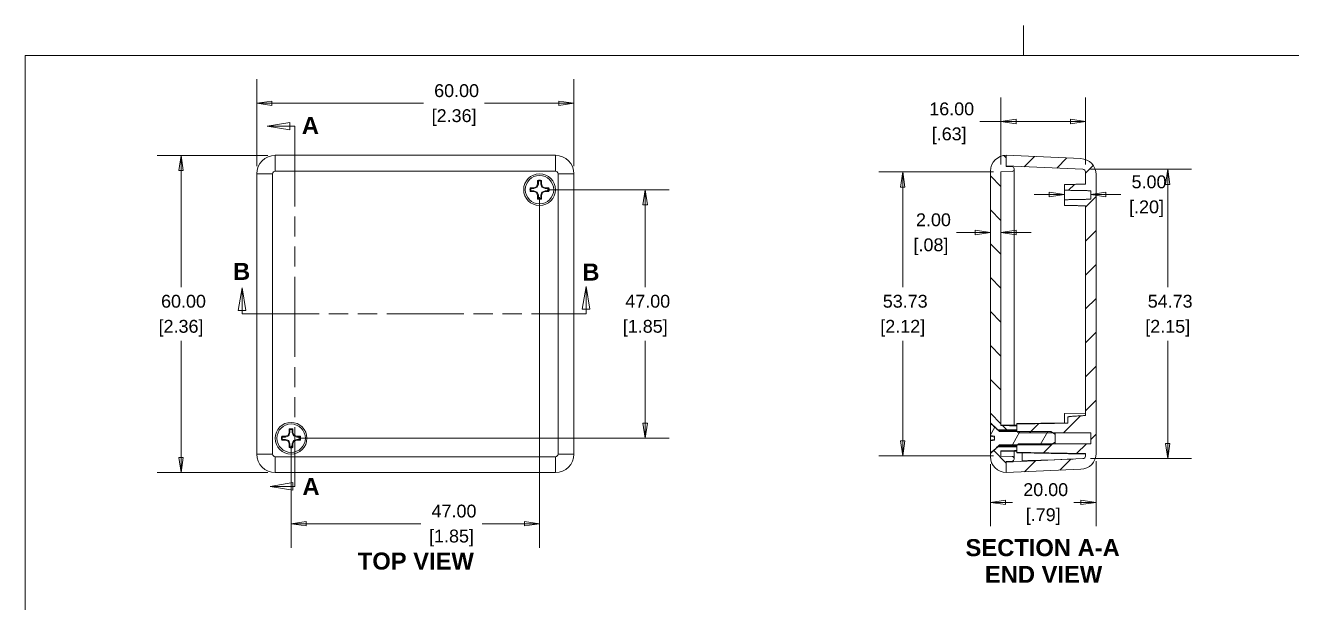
# Model space of a CAD drawing. Header units: millimetres. Extents: x 5 to 394, y 5 to 303.
# Drawn here: x 10.7 to 250.3, y 194.2 to 303.4 of the extents above; entities that cross this region are included whole.
import ezdxf

# ---------------------------------------------------------------- set-up
doc = ezdxf.new("R2010")
doc.units = ezdxf.units.MM
doc.header["$LTSCALE"] = 1.428571
doc.linetypes.add('DOUBLE_DASH_CHAIN', pattern=[1.2403, 0.6614, -0.0827, 0.1654, -0.0827, 0.1654, -0.0827])
doc.layers.get('0').update_dxf_attribs({"lineweight": 25})
for name, color, linetype, lineweight in [('Dimension (ANSI)', 7, 'Continuous', 9), ('Hatch (ANSI)', 7, 'Continuous', 9), ('Section Line (ANSI)', 7, 'DOUBLE_DASH_CHAIN', 9), ('Sketch Geometry (ANSI)', 7, 'Continuous', 9), ('Symbol (ANSI)', 7, 'Continuous', 9), ('Visible (ANSI)', 7, 'Continuous', 9), ('Visible Narrow (ANSI)', 7, 'Continuous', 9)]:
    doc.layers.add(name, color=color, linetype=linetype, lineweight=lineweight)
doc.styles.add('Label Text (ANSI)', font='arialbd.ttf')
doc.styles.add('Note Text (ANSI)', font='arial.ttf')
doc.dimstyles.new('Default - mm_inch (ANSI)', dxfattribs={"dimscale": 1.428571, "dimtxt": 1.7, "dimasz": 2, "dimexe": 3.175, "dimexo": 1, "dimgap": 0.8, "dimtad": 0, "dimtih": 1, "dimtoh": 1, "dimrnd": 1e-08, "dimzin": 4, "dimdsep": 46, "dimtxsty": 'Note Text (ANSI)', "dimblk": 'Filled-1', "dimcen": 0.09, "dimdle": 10, "dimclrd": 256, "dimclre": 256, "dimclrt": 256, "dimadec": 1, "dimazin": 0, "dimtfac": 1.176471, "dimtofl": 0, "dimtmove": 0, "dimatfit": 3, "dimfxl": 0, "dimtolj": 1, "dimtzin": 0, "dimlwd": -1, "dimlwe": -1, "dimarcsym": 0})
pattern_1 = [(135.0002, (0, 0), (-3.20722, -3.207246), [])]

# ---------------------------------------------------------------- blocks, each defined once
blk = doc.blocks.new('2dTransSection0')
at = {"layer": 'Section Line (ANSI)', "linetype": 'Continuous'}
for p, q in [((42.55, 199.55), (39.55, 199.05)), ((42.55, 199.05), (39.55, 199.05)), ((39.55, 199.05), (42.55, 198.55)), ((42.55, 198.55), (42.55, 199.55)), ((43.19, 199.05), (42.55, 199.05)), ((43.19, 199.05), (43.19, 193.21)), ((43.19, 157.21), (43.19, 151.36)), ((42.93, 151.86), (39.93, 151.36)), ((42.93, 151.36), (39.93, 151.36)), ((39.93, 151.36), (42.93, 150.86)), ((42.93, 150.86), (42.93, 151.86)), ((43.19, 151.36), (42.93, 151.36))]:
    blk.add_line(p, q, dxfattribs=at)
at = {"layer": 'Section Line (ANSI)', "linetype": 'DOUBLE_DASH_CHAIN', "ltscale": 11.24653}
blk.add_line((43.19, 199.05), (43.19, 151.36), dxfattribs=at)
at = {"layer": 'Section Line (ANSI)', "linetype": 'Continuous', "flags": 128}
for points in [[(42.55, 199.55), (39.55, 199.05), (42.55, 198.55), (42.55, 199.55)], [(42.93, 151.86), (39.93, 151.36), (42.93, 150.86), (42.93, 151.86)]]:
    blk.add_lwpolyline(points, dxfattribs=at)
at = {"layer": 'Section Line (ANSI)'}
for points in [[(42.55, 199.55), (39.55, 199.05), (42.55, 198.55), (42.55, 199.55)], [(42.93, 151.86), (39.93, 151.36), (42.93, 150.86), (42.93, 151.86)]]:
    blk.add_solid(points, dxfattribs=at)
at = {"layer": 'Section Line (ANSI)', "char_height": 2.25, "attachment_point": 7, "style": 'Label Text (ANSI)'}
for insert in [(44.12, 198.02), (44.2, 150.23)]:
    blk.add_mtext('A', dxfattribs=dict(at, insert=insert))
blk = doc.blocks.new('2dTransSection1')
at = {"layer": 'Section Line (ANSI)', "linetype": 'Continuous'}
for p, q in [((81.76, 177.82), (81.26, 174.82)), ((81.76, 174.82), (81.76, 177.82)), ((82.26, 174.82), (81.76, 177.82)), ((36.21, 177.64), (35.71, 174.64)), ((36.21, 174.64), (36.21, 177.64)), ((36.71, 174.64), (36.21, 177.64)), ((35.71, 174.64), (36.71, 174.64)), ((36.21, 174.19), (36.21, 174.64)), ((81.26, 174.82), (82.26, 174.82)), ((81.76, 174.19), (81.76, 174.82)), ((36.21, 174.19), (41.53, 174.19)), ((76.45, 174.19), (81.76, 174.19))]:
    blk.add_line(p, q, dxfattribs=at)
at = {"layer": 'Section Line (ANSI)', "linetype": 'DOUBLE_DASH_CHAIN', "ltscale": 10.81391}
blk.add_line((36.21, 174.19), (81.76, 174.19), dxfattribs=at)
at = {"layer": 'Section Line (ANSI)', "linetype": 'Continuous', "flags": 128}
for points in [[(82.26, 174.82), (81.76, 177.82), (81.26, 174.82), (82.26, 174.82)], [(36.71, 174.64), (36.21, 177.64), (35.71, 174.64), (36.71, 174.64)]]:
    blk.add_lwpolyline(points, dxfattribs=at)
at = {"layer": 'Section Line (ANSI)'}
for points in [[(82.26, 174.82), (81.76, 177.82), (81.26, 174.82), (82.26, 174.82)], [(36.71, 174.64), (36.21, 177.64), (35.71, 174.64), (36.71, 174.64)]]:
    blk.add_solid(points, dxfattribs=at)
at = {"layer": 'Section Line (ANSI)', "char_height": 2.25, "attachment_point": 7, "style": 'Label Text (ANSI)'}
for insert in [(35.01, 178.7), (81.27, 178.61)]:
    blk.add_mtext('B', dxfattribs=dict(at, insert=insert))
blk = doc.blocks.new('Filled-1')
at = {"color": 0}
for p, q in [((0, 0), (-1, 0.15)), ((-1, 0.15), (-1, -0.15)), ((-1, 0), (0, 0)), ((-1, -0.15), (0, 0))]:
    blk.add_line(p, q, dxfattribs=at)
at = {"color": 0, "flags": 128}
blk.add_lwpolyline([(-1, -0.15), (0, 0), (-1, 0.15), (-1, -0.15)], dxfattribs=at)
at = {"color": 0}
blk.add_solid([(-1, -0.15), (0, 0), (-1, 0.15), (-1, -0.15)], dxfattribs=at)
blk = doc.blocks.new('*D13')
at = {"layer": 'Defpoints', "color": 0, "transparency": 16777216}
for p in [(211.3, 285.23), (195.3, 275.71), (211.3, 275.71)]:
    blk.add_point(p, dxfattribs=at)
at = {"layer": 'Dimension (ANSI)', "transparency": 16777216}
for p, q in [((195.3, 277.14), (195.3, 289.77)), ((211.3, 277.14), (211.3, 289.77)), ((195.3, 285.23), (191.28, 285.23)), ((208.44, 285.23), (198.16, 285.23))]:
    blk.add_line(p, q, dxfattribs=at)
at = {"layer": 'Dimension (ANSI)', "transparency": 16777216, "xscale": 2.857142857142857, "yscale": 2.857142857142857, "zscale": 2.857142857142857, "rotation": 180}
blk.add_blockref('Filled-1', (195.3, 285.23), dxfattribs=at)
at = {"layer": 'Dimension (ANSI)', "transparency": 16777216, "xscale": 2.857142857142857, "yscale": 2.857142857142857, "zscale": 2.857142857142857}
blk.add_blockref('Filled-1', (211.3, 285.23), dxfattribs=at)
at = {"layer": 'Dimension (ANSI)', "transparency": 16777216, "char_height": 2.429, "attachment_point": 5, "style": 'Note Text (ANSI)'}
for s, insert in [('\\A1; 16.00', (185.51, 287.61)), ('\\A1;[.63]', (185.51, 282.53))]:
    blk.add_mtext(s, dxfattribs=dict(at, insert=insert))
blk = doc.blocks.new('*D14')
at = {"layer": 'Defpoints', "color": 0, "transparency": 16777216}
for p in [(193.3, 221.84), (213.3, 222.46), (213.3, 213.21)]:
    blk.add_point(p, dxfattribs=at)
at = {"layer": 'Dimension (ANSI)', "transparency": 16777216}
for p, q in [((213.3, 221.03), (213.3, 208.68)), ((193.3, 220.42), (193.3, 208.68)), ((196.16, 213.21), (197.52, 213.21)), ((210.44, 213.21), (209.08, 213.21))]:
    blk.add_line(p, q, dxfattribs=at)
at = {"layer": 'Dimension (ANSI)', "transparency": 16777216, "xscale": 2.857142857142857, "yscale": 2.857142857142857, "zscale": 2.857142857142857, "rotation": 180}
blk.add_blockref('Filled-1', (193.3, 213.21), dxfattribs=at)
at = {"layer": 'Dimension (ANSI)', "transparency": 16777216, "xscale": 2.857142857142857, "yscale": 2.857142857142857, "zscale": 2.857142857142857}
blk.add_blockref('Filled-1', (213.3, 213.21), dxfattribs=at)
at = {"layer": 'Dimension (ANSI)', "transparency": 16777216, "char_height": 2.429, "attachment_point": 5, "style": 'Note Text (ANSI)'}
for s, insert in [('\\A1; 20.00', (203.3, 215.6)), ('\\A1;[.79]', (203.3, 210.51))]:
    blk.add_mtext(s, dxfattribs=dict(at, insert=insert))
blk = doc.blocks.new('*D15')
at = {"layer": 'Defpoints', "color": 0, "transparency": 16777216}
for p in [(210.82, 276.21), (210.82, 221.48), (226.85, 221.48)]:
    blk.add_point(p, dxfattribs=at)
at = {"layer": 'Dimension (ANSI)', "transparency": 16777216}
for p, q in [((212.25, 276.21), (231.38, 276.21)), ((226.85, 273.35), (226.85, 253.93)), ((226.85, 224.34), (226.85, 243.76)), ((212.25, 221.48), (231.38, 221.48))]:
    blk.add_line(p, q, dxfattribs=at)
at = {"layer": 'Dimension (ANSI)', "transparency": 16777216, "xscale": 2.857142857142857, "yscale": 2.857142857142857, "zscale": 2.857142857142857}
for p, rotation in [((226.85, 276.21), 90), ((226.85, 221.48), 270)]:
    blk.add_blockref('Filled-1', p, dxfattribs=dict(at, rotation=rotation))
at = {"layer": 'Dimension (ANSI)', "transparency": 16777216, "char_height": 2.429, "attachment_point": 5, "style": 'Note Text (ANSI)'}
for s, insert in [('\\A1; 54.73', (226.85, 251.23)), ('\\A1;[2.15]', (226.85, 246.14))]:
    blk.add_mtext(s, dxfattribs=dict(at, insert=insert))
blk = doc.blocks.new('*D16')
at = {"layer": 'Defpoints', "color": 0, "transparency": 16777216}
for p in [(193.3, 264.48), (195.3, 264.48), (195.3, 264.26)]:
    blk.add_point(p, dxfattribs=at)
at = {"layer": 'Dimension (ANSI)', "transparency": 16777216}
for p, q in [((190.44, 264.26), (186.9, 264.26)), ((198.16, 264.26), (201.01, 264.26))]:
    blk.add_line(p, q, dxfattribs=at)
at = {"layer": 'Dimension (ANSI)', "transparency": 16777216, "xscale": 2.857142857142857, "yscale": 2.857142857142857, "zscale": 2.857142857142857}
blk.add_blockref('Filled-1', (193.3, 264.26), dxfattribs=at)
at = {"layer": 'Dimension (ANSI)', "transparency": 16777216, "xscale": 2.857142857142857, "yscale": 2.857142857142857, "zscale": 2.857142857142857, "rotation": 180}
blk.add_blockref('Filled-1', (195.3, 264.26), dxfattribs=at)
at = {"layer": 'Dimension (ANSI)', "transparency": 16777216, "char_height": 2.429, "attachment_point": 5, "style": 'Note Text (ANSI)'}
for s, insert in [('\\A1; 2.00', (182.06, 266.64)), ('\\A1;[.08]', (182.06, 261.56))]:
    blk.add_mtext(s, dxfattribs=dict(at, insert=insert))
blk = doc.blocks.new('*D17')
at = {"layer": 'Defpoints', "color": 0, "transparency": 16777216}
for p in [(195.3, 275.71), (176.72, 221.98), (195.3, 221.98)]:
    blk.add_point(p, dxfattribs=at)
at = {"layer": 'Dimension (ANSI)', "transparency": 16777216}
for p, q in [((193.87, 275.71), (172.19, 275.71)), ((176.72, 272.85), (176.72, 253.93)), ((176.72, 224.84), (176.72, 243.76)), ((193.87, 221.98), (172.19, 221.98))]:
    blk.add_line(p, q, dxfattribs=at)
at = {"layer": 'Dimension (ANSI)', "transparency": 16777216, "xscale": 2.857142857142857, "yscale": 2.857142857142857, "zscale": 2.857142857142857}
for p, rotation in [((176.72, 275.71), 90), ((176.72, 221.98), 270)]:
    blk.add_blockref('Filled-1', p, dxfattribs=dict(at, rotation=rotation))
at = {"layer": 'Dimension (ANSI)', "transparency": 16777216, "char_height": 2.429, "attachment_point": 5, "style": 'Note Text (ANSI)'}
for s, insert in [('\\A1; 53.73', (176.72, 251.23)), ('\\A1;[2.12]', (176.72, 246.14))]:
    blk.add_mtext(s, dxfattribs=dict(at, insert=insert))
blk = doc.blocks.new('*D22')
at = {"layer": 'Defpoints', "color": 0, "transparency": 16777216}
for p in [(58, 278.84), (40.17, 218.84), (58, 218.84)]:
    blk.add_point(p, dxfattribs=at)
at = {"layer": 'Dimension (ANSI)', "transparency": 16777216}
for p, q in [((56.57, 278.84), (35.64, 278.84)), ((40.17, 275.99), (40.17, 253.93)), ((40.17, 221.7), (40.17, 243.76)), ((56.57, 218.84), (35.64, 218.84))]:
    blk.add_line(p, q, dxfattribs=at)
at = {"layer": 'Dimension (ANSI)', "transparency": 16777216, "xscale": 2.857142857142857, "yscale": 2.857142857142857, "zscale": 2.857142857142857}
for p, rotation in [((40.17, 278.84), 90), ((40.17, 218.84), 270)]:
    blk.add_blockref('Filled-1', p, dxfattribs=dict(at, rotation=rotation))
at = {"layer": 'Dimension (ANSI)', "transparency": 16777216, "char_height": 2.429, "attachment_point": 5, "style": 'Note Text (ANSI)'}
for s, insert in [('\\A1; 60.00', (40.17, 251.23)), ('\\A1;[2.36]', (40.17, 246.14))]:
    blk.add_mtext(s, dxfattribs=dict(at, insert=insert))
blk = doc.blocks.new('*D23')
at = {"layer": 'Defpoints', "color": 0, "transparency": 16777216}
for p in [(114.5, 288.68), (54.5, 275.34), (114.5, 275.35)]:
    blk.add_point(p, dxfattribs=at)
at = {"layer": 'Dimension (ANSI)', "transparency": 16777216}
for p, q in [((54.5, 276.77), (54.5, 293.22)), ((114.5, 276.78), (114.5, 293.22)), ((57.36, 288.68), (86.06, 288.68)), ((111.64, 288.68), (97.62, 288.68))]:
    blk.add_line(p, q, dxfattribs=at)
at = {"layer": 'Dimension (ANSI)', "transparency": 16777216, "xscale": 2.857142857142857, "yscale": 2.857142857142857, "zscale": 2.857142857142857, "rotation": 180}
blk.add_blockref('Filled-1', (54.5, 288.68), dxfattribs=at)
at = {"layer": 'Dimension (ANSI)', "transparency": 16777216, "xscale": 2.857142857142857, "yscale": 2.857142857142857, "zscale": 2.857142857142857}
blk.add_blockref('Filled-1', (114.5, 288.68), dxfattribs=at)
at = {"layer": 'Dimension (ANSI)', "transparency": 16777216, "char_height": 2.429, "attachment_point": 5, "style": 'Note Text (ANSI)'}
for s, insert in [('\\A1; 60.00', (91.84, 291.06)), ('\\A1;[2.36]', (91.84, 285.98))]:
    blk.add_mtext(s, dxfattribs=dict(at, insert=insert))
blk = doc.blocks.new('*D24')
at = {"layer": 'Defpoints', "color": 0, "transparency": 16777216}
for p in [(108, 272.34), (61, 225.34), (128, 225.34)]:
    blk.add_point(p, dxfattribs=at)
at = {"layer": 'Dimension (ANSI)', "transparency": 16777216}
for p, q in [((109.43, 272.34), (132.54, 272.34)), ((128, 269.49), (128, 253.93)), ((128, 228.2), (128, 243.76)), ((62.43, 225.34), (132.54, 225.34))]:
    blk.add_line(p, q, dxfattribs=at)
at = {"layer": 'Dimension (ANSI)', "transparency": 16777216, "xscale": 2.857142857142857, "yscale": 2.857142857142857, "zscale": 2.857142857142857}
for p, rotation in [((128, 272.34), 90), ((128, 225.34), 270)]:
    blk.add_blockref('Filled-1', p, dxfattribs=dict(at, rotation=rotation))
at = {"layer": 'Dimension (ANSI)', "transparency": 16777216, "char_height": 2.429, "attachment_point": 5, "style": 'Note Text (ANSI)'}
for s, insert in [('\\A1; 47.00', (128, 251.23)), ('\\A1;[1.85]', (128, 246.14))]:
    blk.add_mtext(s, dxfattribs=dict(at, insert=insert))
blk = doc.blocks.new('*D25')
at = {"layer": 'Defpoints', "color": 0, "transparency": 16777216}
for p in [(108, 272.34), (61, 225.34), (61, 209.17)]:
    blk.add_point(p, dxfattribs=at)
at = {"layer": 'Dimension (ANSI)', "transparency": 16777216}
for p, q in [((108, 270.92), (108, 204.63)), ((61, 223.92), (61, 204.63)), ((63.86, 209.17), (85.57, 209.17)), ((105.14, 209.17), (97.13, 209.17))]:
    blk.add_line(p, q, dxfattribs=at)
at = {"layer": 'Dimension (ANSI)', "transparency": 16777216, "xscale": 2.857142857142857, "yscale": 2.857142857142857, "zscale": 2.857142857142857, "rotation": 180}
blk.add_blockref('Filled-1', (61, 209.17), dxfattribs=at)
at = {"layer": 'Dimension (ANSI)', "transparency": 16777216, "xscale": 2.857142857142857, "yscale": 2.857142857142857, "zscale": 2.857142857142857}
blk.add_blockref('Filled-1', (108, 209.17), dxfattribs=at)
at = {"layer": 'Dimension (ANSI)', "transparency": 16777216, "char_height": 2.429, "attachment_point": 5, "style": 'Note Text (ANSI)'}
for s, insert in [('\\A1; 47.00', (91.35, 211.55)), ('\\A1;[1.85]', (91.35, 206.47))]:
    blk.add_mtext(s, dxfattribs=dict(at, insert=insert))
blk = doc.blocks.new('Borders Hammond Border')
at = {"layer": 'Sketch Geometry (ANSI)'}
for p, q in [((139.7, 208.4), (139.7, 212.4)), ((7.5, 208.4), (7.5, 7.5)), ((271.9, 208.4), (7.5, 208.4))]:
    blk.add_line(p, q, dxfattribs=at)
blk = doc.blocks.new('*D49')
at = {"layer": 'Defpoints', "color": 0, "transparency": 16777216}
for p in [(207.3, 271.43), (207.3, 271.34), (212.3, 271.34)]:
    blk.add_point(p, dxfattribs=at)
at = {"layer": 'Dimension (ANSI)', "transparency": 16777216}
for p, q in [((204.44, 271.43), (201.59, 271.43)), ((215.16, 271.43), (218.01, 271.43))]:
    blk.add_line(p, q, dxfattribs=at)
at = {"layer": 'Dimension (ANSI)', "transparency": 16777216, "xscale": 2.857142857142857, "yscale": 2.857142857142857, "zscale": 2.857142857142857}
blk.add_blockref('Filled-1', (207.3, 271.43), dxfattribs=at)
at = {"layer": 'Dimension (ANSI)', "transparency": 16777216, "xscale": 2.857142857142857, "yscale": 2.857142857142857, "zscale": 2.857142857142857, "rotation": 180}
blk.add_blockref('Filled-1', (212.3, 271.43), dxfattribs=at)
at = {"layer": 'Dimension (ANSI)', "transparency": 16777216, "char_height": 2.429, "attachment_point": 5, "style": 'Note Text (ANSI)'}
for s, insert in [('\\A1; 5.00', (222.85, 273.81)), ('\\A1;[.20]', (222.85, 268.73))]:
    blk.add_mtext(s, dxfattribs=dict(at, insert=insert))

msp = doc.modelspace()

# ---------------------------------------------------------------- hatches: boundary and pattern name
at = {"layer": 'Hatch (ANSI)'}
h = msp.add_hatch(dxfattribs=at)
h.set_pattern_fill('ANSI31', color=256, scale=36.285714, angle=90.00021, style=0)
h.set_pattern_definition(pattern_1)
edge = h.paths.add_edge_path()
edge.add_ellipse((197.4007, 276.1826), major_axis=(0.3998, 0.014), ratio=1, start_angle=270, end_angle=358)
edge.add_line((197.8007, 276.1826), (197.8007, 276.3053))
edge.add_ellipse((197.4007, 276.3053), major_axis=(0.4, 0), ratio=1, start_angle=0, end_angle=88)
edge.add_line((197.4147, 276.705), (196.3007, 276.7439))
edge.add_line((196.3007, 276.7439), (196.3007, 278.8439))
edge.add_ellipse((196.3007, 275.8439), major_axis=(-3, 0), ratio=1, start_angle=270, end_angle=360)
edge.add_line((193.3007, 275.8439), (193.3007, 228.2628))
edge.add_spline(control_points=[(193.3007, 228.2628), (194.2281, 227.4343), (194.7387, 226.9509)], knot_values=[0, 0, 0, 0.19465305, 0.19465305, 0.19465305], weights=[1, 1.04047077, 1], degree=2, periodic=0)
edge.add_line((194.7387, 226.9509), (198.3007, 226.9509))
edge.add_line((198.3007, 226.9509), (198.3007, 227.6915))
edge.add_line((198.3007, 227.6915), (195.3007, 227.746))
edge.add_line((195.3007, 227.746), (195.3007, 275.709))
edge.add_line((195.3007, 275.709), (197.4147, 275.7828))
h = msp.add_hatch(dxfattribs=at)
h.set_pattern_fill('ANSI31', color=256, scale=36.285714, style=0)
h.set_pattern_definition([(45, (0, 0), (-3.207234, 3.207234), [])])
edge = h.paths.add_edge_path()
edge.add_spline(control_points=[(198.5883, 224.3035), (198.4621, 224.1717), (198.3007, 224.0136)], knot_values=[0, 0, 0, 0.04084265, 0.04084265, 0.04084265], weights=[1, 1.00560665, 1], degree=2, periodic=0)
edge.add_line((198.3007, 224.0136), (198.3007, 222.6588))
edge.add_line((198.3007, 222.6588), (211.3007, 222.425))
edge.add_line((211.3007, 222.425), (211.3007, 221.9775))
edge.add_ellipse((210.8007, 221.9775), major_axis=(0, -0.5), ratio=1, start_angle=2.5, end_angle=90, ccw=False)
edge.add_line((210.8225, 221.478), (196.3007, 220.8439))
edge.add_line((196.3007, 220.8439), (196.3007, 218.8439))
edge.add_line((196.3007, 218.8439), (210.4316, 219.4609))
edge.add_ellipse((210.3007, 222.4581), major_axis=(2.9971, 0.1309), ratio=1, start_angle=270, end_angle=357.5)
edge.add_line((213.3007, 222.4581), (213.3007, 275.2298))
edge.add_ellipse((210.3007, 275.2298), major_axis=(0, 3), ratio=1, start_angle=270, end_angle=357.5)
edge.add_line((210.4316, 278.227), (196.3007, 278.8439))
edge.add_line((196.3007, 278.8439), (196.3007, 276.8439))
edge.add_line((196.3007, 276.8439), (210.8225, 276.2099))
edge.add_ellipse((210.8007, 275.7104), major_axis=(0.0218, 0.4995), ratio=1, start_angle=272.5, end_angle=360, ccw=False)
edge.add_line((211.3007, 275.7104), (211.3007, 273.3908))
edge.add_line((211.3007, 273.3908), (207.3007, 273.3202))
edge.add_line((207.3007, 273.3202), (207.3007, 272.2429))
edge.add_spline(control_points=[(207.3007, 272.2429), (209.9367, 272.1943), (212.3007, 272.1501)], knot_values=[0, 0, 0, 0.50008607, 0.50008607, 0.50008607], weights=[1, 1.0013124, 1], degree=2, periodic=0)
edge.add_line((212.3007, 272.1501), (212.3007, 270.5377))
edge.add_spline(control_points=[(212.3007, 270.5377), (209.9367, 270.4936), (207.3007, 270.445)], knot_values=[0, 0, 0, 0.50008607, 0.50008607, 0.50008607], weights=[1, 1.0013124, 1], degree=2, periodic=0)
edge.add_line((207.3007, 270.445), (207.3007, 269.3677))
edge.add_line((207.3007, 269.3677), (211.3007, 269.297))
edge.add_line((211.3007, 269.297), (211.3007, 229.633))
edge.add_spline(control_points=[(211.3007, 229.633), (207.9818, 229.4827), (207.9818, 229.3439)], knot_values=[0, 0, 0, 0.33314897, 0.33314897, 0.33314897], weights=[1, 1.04185436, 1.04185445], degree=2, periodic=0)
edge.add_line((207.9818, 229.3439), (207.9817, 228.2033))
edge.add_line((207.9817, 228.2033), (198.3007, 228.0291))
edge.add_line((198.3007, 228.0291), (198.3007, 226.6743))
edge.add_spline(control_points=[(198.3007, 226.6743), (198.4621, 226.5162), (198.5883, 226.3843)], knot_values=[0, 0, 0, 0.04084265, 0.04084265, 0.04084265], weights=[1, 1.00560665, 1], degree=2, periodic=0)
edge.add_line((198.5883, 226.3843), (212.3007, 226.3843))
edge.add_line((212.3007, 226.3843), (212.3007, 224.3035))
edge.add_line((212.3007, 224.3035), (198.5883, 224.3035))
h = msp.add_hatch(dxfattribs=at)
h.set_pattern_fill('ANSI31', color=256, scale=36.285714, angle=14.999978, style=0)
h.set_pattern_definition([(60, (0, 0), (-3.92804, 2.26786), [])])
edge = h.paths.add_edge_path()
edge.add_line((204.7685, 226.5862), (195.028, 226.5862))
edge.add_spline(control_points=[(195.028, 226.5862), (194.5559, 227.0561), (193.5671, 227.9457)], knot_values=[0, 0, 0, 0.19957869, 0.19957869, 0.19957869], weights=[1, 1.05949589, 1], degree=2, periodic=0)
edge.add_line((193.5671, 227.9457), (193.3385, 227.9457))
edge.add_line((193.3385, 227.9457), (193.3385, 225.8507))
edge.add_line((193.3385, 225.8507), (194.1005, 225.7066))
edge.add_line((194.1005, 225.7066), (194.1005, 224.9813))
edge.add_line((194.1005, 224.9813), (193.3385, 224.8372))
edge.add_line((193.3385, 224.8372), (193.3385, 222.7422))
edge.add_line((193.3385, 222.7422), (193.5671, 222.7422))
edge.add_spline(control_points=[(193.5671, 222.7422), (194.5559, 223.6318), (195.028, 224.1017)], knot_values=[0, 0, 0, 0.19957869, 0.19957869, 0.19957869], weights=[1, 1.05949589, 1], degree=2, periodic=0)
edge.add_line((195.028, 224.1017), (204.7685, 224.1017))
edge.add_spline(control_points=[(204.7685, 224.1017), (205.2452, 224.3929), (205.5305, 224.6008)], knot_values=[0, 0, 0, 0.09111042, 0.09111042, 0.09111042], weights=[1, 1.02163348, 1], degree=2, periodic=0)
edge.add_line((205.5305, 224.6008), (205.5305, 226.087))
edge.add_spline(control_points=[(205.5305, 226.087), (205.2452, 226.295), (204.7685, 226.5862)], knot_values=[0, 0, 0, 0.09111042, 0.09111042, 0.09111042], weights=[1, 1.02163348, 1], degree=2, periodic=0)
h = msp.add_hatch(dxfattribs=at)
h.set_pattern_fill('ANSI31', color=256, scale=36.285714, angle=90.00021, style=0)
h.set_pattern_definition(pattern_1)
edge = h.paths.add_edge_path()
edge.add_ellipse((197.4007, 221.5053), major_axis=(0.4, 0), ratio=1, start_angle=0, end_angle=88)
edge.add_line((197.4147, 221.905), (195.3007, 221.9789))
edge.add_line((195.3007, 221.9789), (195.3007, 222.9419))
edge.add_line((195.3007, 222.9419), (198.3007, 222.9964))
edge.add_line((198.3007, 222.9964), (198.3007, 223.7369))
edge.add_line((198.3007, 223.7369), (194.7387, 223.7369))
edge.add_spline(control_points=[(194.7387, 223.7369), (194.2281, 223.2536), (193.3007, 222.425)], knot_values=[0, 0, 0, 0.19465305, 0.19465305, 0.19465305], weights=[1, 1.04047077, 1], degree=2, periodic=0)
edge.add_line((193.3007, 222.425), (193.3007, 221.8439))
edge.add_ellipse((196.3007, 221.8439), major_axis=(0, -3), ratio=1, start_angle=270, end_angle=360)
edge.add_line((196.3007, 218.8439), (196.3007, 220.9439))
edge.add_line((196.3007, 220.9439), (197.4147, 220.9828))
edge.add_ellipse((197.4007, 221.3826), major_axis=(0.3998, 0.014), ratio=1, start_angle=270, end_angle=358)
edge.add_line((197.8007, 221.3826), (197.8007, 221.5053))

# ---------------------------------------------------------------- linework, layer by layer
at = {"layer": 'Visible (ANSI)'}
for p, q in [((57.998, 278.8439), (111.0047, 278.8439)), ((111.0014, 278.8439), (58.0014, 278.8439)), ((210.4316, 278.227), (196.3007, 278.8439)), ((196.3007, 278.8439), (196.3007, 276.8439)), ((196.3007, 276.7439), (196.3007, 278.8439)), ((193.3007, 275.8439), (193.3007, 228.2628)), ((195.3007, 275.709), (197.4147, 275.7828)), ((195.3007, 227.746), (195.3007, 275.709)), ((196.3007, 276.8439), (210.8225, 276.2099)), ((197.4147, 276.705), (196.3007, 276.7439)), ((197.8007, 276.1826), (197.8007, 276.3053)), ((197.8007, 275.3439), (197.8007, 276.1826)), ((211.3007, 275.7104), (211.3007, 273.3908)), ((54.5014, 222.3406), (54.5014, 275.3473)), ((54.5014, 275.3439), (54.5014, 222.3439)), ((107.4426, 272.9027), (107.6458, 273.4261)), ((107.5464, 272.7989), (107.7801, 273.401)), ((107.6458, 273.4261), (107.6458, 274.1119)), ((107.6458, 273.4261), (107.7801, 273.401)), ((107.7801, 273.401), (107.7801, 273.9983)), ((108.2226, 273.9983), (108.2226, 273.401)), ((108.357, 273.4261), (108.2226, 273.401)), ((108.2226, 273.401), (108.4563, 272.7989)), ((108.357, 274.1119), (108.357, 273.4261)), ((108.357, 273.4261), (108.5602, 272.9027)), ((114.5014, 275.3473), (114.5014, 222.3406)), ((114.5014, 222.3439), (114.5014, 275.3439)), ((197.8007, 227.8003), (197.8007, 275.3439)), ((207.3007, 273.3202), (207.3007, 272.2429)), ((213.3007, 222.4581), (213.3007, 275.2298)), ((106.2334, 272.6995), (106.9192, 272.6995)), ((106.9192, 271.9883), (106.2334, 271.9883)), ((106.347, 272.5652), (106.9443, 272.5652)), ((106.9443, 272.1227), (106.347, 272.1227)), ((106.9192, 272.6995), (107.4426, 272.9027)), ((106.9192, 272.6995), (106.9443, 272.5652)), ((106.9192, 271.9883), (106.9443, 272.1227)), ((107.4426, 271.7851), (106.9192, 271.9883)), ((106.9443, 272.5652), (107.5464, 272.7989)), ((107.5464, 271.889), (106.9443, 272.1227)), ((107.4426, 272.9027), (107.5464, 272.7989)), ((107.4426, 271.7851), (107.5464, 271.889)), ((107.6458, 271.2617), (107.4426, 271.7851)), ((107.7801, 271.2869), (107.5464, 271.889)), ((107.6458, 271.2617), (107.7801, 271.2869)), ((107.6458, 270.5759), (107.6458, 271.2617)), ((107.7801, 270.6896), (107.7801, 271.2869)), ((108.4563, 271.889), (108.2226, 271.2869)), ((108.357, 271.2617), (108.2226, 271.2869)), ((108.2226, 271.2869), (108.2226, 270.6896)), ((108.5602, 271.7851), (108.357, 271.2617)), ((108.357, 271.2617), (108.357, 270.5759)), ((108.5602, 272.9027), (108.4563, 272.7989)), ((108.4563, 272.7989), (109.0584, 272.5652)), ((109.0584, 272.1227), (108.4563, 271.889)), ((108.5602, 271.7851), (108.4563, 271.889)), ((108.5602, 272.9027), (109.0836, 272.6995)), ((109.0836, 271.9883), (108.5602, 271.7851)), ((109.0836, 272.6995), (109.0584, 272.5652)), ((109.0584, 272.5652), (109.6557, 272.5652)), ((109.0836, 271.9883), (109.0584, 272.1227)), ((109.6557, 272.1227), (109.0584, 272.1227)), ((109.0836, 272.6995), (109.7694, 272.6995)), ((109.7694, 271.9883), (109.0836, 271.9883)), ((207.3007, 270.445), (207.3007, 272.2429)), ((212.3007, 272.1501), (212.3007, 270.5377)), ((207.3007, 270.445), (207.3007, 269.3677)), ((211.3007, 269.297), (211.3007, 229.633)), ((207.3007, 230.0241), (211.3007, 230.0939)), ((207.3007, 229.3439), (207.3007, 230.0241)), ((193.3007, 222.425), (193.3007, 228.2628)), ((193.3385, 227.9457), (193.3385, 228.0363)), ((193.3385, 228.0363), (193.5537, 228.0363)), ((193.5671, 227.9457), (193.3385, 227.9457)), ((193.3385, 227.9457), (193.3385, 225.8507)), ((193.5671, 227.9457), (193.5671, 228.0243)), ((198.3007, 227.7916), (195.3007, 227.8439)), ((198.3007, 228.117), (207.3007, 228.2741)), ((198.3007, 228.0291), (198.3007, 228.117)), ((198.3007, 228.0291), (198.3007, 226.6743)), ((198.3007, 226.9509), (198.3007, 227.6915)), ((207.3007, 229.3439), (207.3007, 228.1939)), ((207.9818, 229.3439), (207.9817, 228.2033)), ((59.2334, 225.6995), (59.9192, 225.6995)), ((59.347, 225.5652), (59.9443, 225.5652)), ((59.9192, 225.6995), (60.4426, 225.9027)), ((59.9192, 225.6995), (59.9443, 225.5652)), ((59.9443, 225.5652), (60.5464, 225.7989)), ((60.4426, 225.9027), (60.6458, 226.4261)), ((60.4426, 225.9027), (60.5464, 225.7989)), ((60.5464, 225.7989), (60.7801, 226.401)), ((60.6458, 226.4261), (60.6458, 227.1119)), ((60.6458, 226.4261), (60.7801, 226.401)), ((60.7801, 226.401), (60.7801, 226.9983)), ((61.2226, 226.9983), (61.2226, 226.401)), ((61.357, 226.4261), (61.2226, 226.401)), ((61.2226, 226.401), (61.4563, 225.7989)), ((61.357, 227.1119), (61.357, 226.4261)), ((61.357, 226.4261), (61.5602, 225.9027)), ((61.5602, 225.9027), (61.4563, 225.7989)), ((61.4563, 225.7989), (62.0584, 225.5652)), ((61.5602, 225.9027), (62.0836, 225.6995)), ((62.0836, 225.6995), (62.0584, 225.5652)), ((62.0584, 225.5652), (62.6557, 225.5652)), ((62.0836, 225.6995), (62.7694, 225.6995)), ((193.3385, 225.8507), (194.1005, 225.7066)), ((193.3385, 225.6995), (193.3385, 225.8507)), ((193.3385, 224.9883), (193.3385, 225.6995)), ((193.3385, 225.6995), (194.1005, 225.5652)), ((194.1005, 225.7066), (194.1005, 224.9813)), ((194.7387, 226.9509), (198.3007, 226.9509)), ((195.028, 226.7663), (194.8157, 226.9509)), ((195.028, 226.5862), (195.028, 226.7663)), ((195.028, 226.7663), (198.3007, 226.7663)), ((204.7685, 226.5862), (195.028, 226.5862)), ((198.5883, 226.3843), (212.3007, 226.3843)), ((205.5305, 226.3599), (205.4847, 226.3843)), ((205.5305, 226.087), (205.5305, 226.3599)), ((205.5305, 224.6008), (205.5305, 226.087)), ((212.3007, 226.3843), (212.3007, 224.3035)), ((59.9192, 224.9883), (59.2334, 224.9883)), ((59.9443, 225.1227), (59.347, 225.1227)), ((59.9192, 224.9883), (59.9443, 225.1227)), ((60.4426, 224.7851), (59.9192, 224.9883)), ((60.5464, 224.889), (59.9443, 225.1227)), ((60.4426, 224.7851), (60.5464, 224.889)), ((60.6458, 224.2617), (60.4426, 224.7851)), ((60.7801, 224.2869), (60.5464, 224.889)), ((60.6458, 224.2617), (60.7801, 224.2869)), ((60.6458, 223.5759), (60.6458, 224.2617)), ((60.7801, 223.6896), (60.7801, 224.2869)), ((61.4563, 224.889), (61.2226, 224.2869)), ((61.357, 224.2617), (61.2226, 224.2869)), ((61.2226, 224.2869), (61.2226, 223.6896)), ((61.5602, 224.7851), (61.357, 224.2617)), ((61.357, 224.2617), (61.357, 223.5759)), ((62.0584, 225.1227), (61.4563, 224.889)), ((61.5602, 224.7851), (61.4563, 224.889)), ((62.0836, 224.9883), (61.5602, 224.7851)), ((62.0836, 224.9883), (62.0584, 225.1227)), ((62.6557, 225.1227), (62.0584, 225.1227)), ((62.7694, 224.9883), (62.0836, 224.9883)), ((193.3385, 224.9883), (194.1005, 225.1227)), ((193.3385, 224.8372), (193.3385, 224.9883)), ((194.1005, 224.9813), (193.3385, 224.8372)), ((193.3385, 224.8372), (193.3385, 222.7422)), ((198.3007, 223.7369), (194.7387, 223.7369)), ((195.028, 223.9215), (194.8157, 223.7369)), ((195.028, 224.1017), (204.7685, 224.1017)), ((195.028, 223.9215), (195.028, 224.1017)), ((195.028, 223.9215), (198.3007, 223.9215)), ((195.3007, 221.9789), (195.3007, 222.9419)), ((198.3007, 222.8963), (195.3007, 222.8439)), ((197.8007, 222.3439), (197.8007, 222.8876)), ((198.3007, 224.0136), (198.3007, 222.6588)), ((198.3007, 222.9964), (198.3007, 223.7369)), ((212.3007, 224.3035), (198.5883, 224.3035)), ((205.5305, 224.3279), (205.4847, 224.3035)), ((205.5305, 224.3279), (205.5305, 224.6008)), ((193.3007, 222.425), (193.3007, 221.8439)), ((193.3385, 222.7422), (193.5671, 222.7422)), ((193.3385, 222.6515), (193.3385, 222.7422)), ((193.3385, 222.6515), (193.5537, 222.6515)), ((193.5671, 222.6636), (193.5671, 222.7422)), ((197.4147, 221.905), (195.3007, 221.9789)), ((210.8225, 221.478), (196.3007, 220.8439)), ((196.3007, 220.9439), (197.4147, 220.9828)), ((196.3007, 218.8439), (196.3007, 220.9439)), ((196.3007, 220.8439), (196.3007, 218.8439)), ((197.8007, 221.5053), (197.8007, 222.3439)), ((197.8007, 221.3826), (197.8007, 221.5053)), ((198.3007, 222.5709), (198.3007, 222.6588)), ((198.3007, 222.5709), (211.3007, 222.3439)), ((199.3007, 222.5534), (199.3007, 221.0882)), ((211.3007, 222.425), (211.3007, 221.9775)), ((111.0047, 218.8439), (57.998, 218.8439)), ((58.0014, 218.8439), (111.0014, 218.8439)), ((196.3007, 218.8439), (210.4316, 219.4609))]:
    msp.add_line(p, q, dxfattribs=at)
for centre, radius in [((108.0014, 272.3439), 3), ((108.0014, 272.3439), 2.6924), ((61.0014, 225.3439), 3), ((61.0014, 225.3439), 2.6924)]:
    msp.add_circle(centre, radius, dxfattribs=at)
for centre, radius, start, end in [((58.0014, 275.3439), 3.5, 90, 180), ((111.0014, 275.3439), 3.5, 0, 90), ((196.3007, 275.8439), 3, 90, 180), ((210.3007, 275.2298), 3, 0, 87.5), ((197.4007, 276.3053), 0.4, 0, 88), ((197.4007, 276.1826), 0.4, 272, 0), ((210.8007, 275.7104), 0.5, 0, 87.5), ((108.0014, 272.3439), 1.8034, 78.627718, 101.372282), ((108.0014, 272.3439), 1.669, 82.38276, 97.61724), ((108.0014, 272.3439), 1.8034, 168.627718, 191.372282), ((108.0014, 272.3439), 1.669, 172.38276, 187.61724), ((108.0014, 272.3439), 1.669, 352.38276, 7.61724), ((108.0014, 272.3439), 1.8034, 348.627718, 11.372282), ((108.0014, 272.3439), 1.8034, 258.627718, 281.372282), ((108.0014, 272.3439), 1.669, 262.38276, 277.61724), ((61.0014, 225.3439), 1.8034, 168.627718, 191.372282), ((61.0014, 225.3439), 1.669, 172.38276, 187.61724), ((61.0014, 225.3439), 1.8034, 78.627718, 101.372282), ((61.0014, 225.3439), 1.669, 82.38276, 97.61724), ((61.0014, 225.3439), 1.669, 352.38276, 7.61724), ((61.0014, 225.3439), 1.8034, 348.627718, 11.372282), ((61.0014, 225.3439), 1.8034, 258.627718, 281.372282), ((61.0014, 225.3439), 1.669, 262.38276, 277.61724), ((58.0014, 222.3439), 3.5, 180, 270), ((111.0014, 222.3439), 3.5, 270, 0), ((196.3007, 221.8439), 3, 180, 270), ((197.4007, 221.5053), 0.4, 0, 88), ((197.4007, 221.3826), 0.4, 272, 0), ((210.3007, 222.4581), 3, 272.5, 0), ((210.8007, 221.9775), 0.5, 272.5, 0)]:
    msp.add_arc(centre, radius, start, end, dxfattribs=at)
for centre, major_axis in [((58.0047, 275.3406), (-2.4796, 2.4796)), ((110.998, 275.3406), (2.4796, 2.4796)), ((58.0047, 222.3473), (-2.4796, -2.4796)), ((110.998, 222.3473), (2.4796, -2.4796))]:
    msp.add_ellipse(centre, major_axis=major_axis, ratio=0.99809916, start_param=5.49873847, end_param=7.06763214, dxfattribs=at)
for points, degree in [([(107.6458, 274.1119), (107.7152, 274.0551), (107.7801, 273.9983)], 2), ([(108.357, 274.1119), (108.2875, 274.0551), (108.2226, 273.9983)], 2), ([(106.2334, 272.6995), (106.2902, 272.6301), (106.347, 272.5652)], 2), ([(106.2334, 271.9883), (106.2902, 272.0578), (106.347, 272.1227)], 2), ([(109.7694, 272.6995), (109.7125, 272.6301), (109.6557, 272.5652)], 2), ([(109.7694, 271.9883), (109.7125, 272.0578), (109.6557, 272.1227)], 2), ([(107.6458, 270.5759), (107.7152, 270.6328), (107.7801, 270.6896)], 2), ([(108.357, 270.5759), (108.2875, 270.6328), (108.2226, 270.6896)], 2), ([(207.9817, 228.2033), (207.6407, 228.1986), (207.3007, 228.1939)], 2), ([(59.2334, 225.6995), (59.2902, 225.6301), (59.347, 225.5652)], 2), ([(60.6458, 227.1119), (60.7152, 227.0551), (60.7801, 226.9983)], 2), ([(61.357, 227.1119), (61.2875, 227.0551), (61.2226, 226.9983)], 2), ([(62.7694, 225.6995), (62.7125, 225.6301), (62.6557, 225.5652)], 2), ([(59.2334, 224.9883), (59.2902, 225.0578), (59.347, 225.1227)], 2), ([(60.6458, 223.5759), (60.7152, 223.6328), (60.7801, 223.6896)], 2), ([(61.357, 223.5759), (61.2875, 223.6328), (61.2226, 223.6896)], 2), ([(62.7694, 224.9883), (62.7125, 225.0578), (62.6557, 225.1227)], 2), ([(208.9366, 221.3956), (206.0961, 221.2716), (202.1032, 221.1602), (199.3007, 221.0882)], 3)]:
    msp.add_open_spline(points, degree=degree, dxfattribs=at)
for points, weights in [([(211.3007, 273.3908), (209.2656, 273.3549), (207.3007, 273.3202)], [1, 1.00015062284, 1]), ([(207.3007, 272.2429), (209.9367, 272.1943), (212.3007, 272.1501)], [1, 1.00131239579, 1]), ([(212.3007, 270.5377), (209.9367, 270.4936), (207.3007, 270.445)], [1, 1.00131239579, 1]), ([(207.3007, 269.3677), (209.2656, 269.333), (211.3007, 269.297)], [1, 1.00015062284, 1]), ([(193.3007, 228.2628), (194.2281, 227.4343), (194.7387, 226.9509)], [1, 1.04047076663, 1]), ([(195.028, 226.5862), (194.5559, 227.0561), (193.5671, 227.9457)], [1, 1.05949589133, 1]), ([(198.3007, 227.6915), (196.8179, 227.7184), (195.3007, 227.746)], [1, 1.00006078644, 1]), ([(207.9817, 228.2033), (202.9891, 228.1136), (198.3007, 228.0291)], [1.00030570154, 1.00061768364, 1]), ([(211.3007, 229.633), (207.9818, 229.4827), (207.9818, 229.3439)], [1, 1.04185435542, 1.04185444738]), ([(198.3007, 226.6743), (198.4621, 226.5162), (198.5883, 226.3843)], [1, 1.00560664674, 1]), ([(205.5305, 226.087), (205.2452, 226.295), (204.7685, 226.5862)], [1, 1.0216334839, 1]), ([(194.7387, 223.7369), (194.2281, 223.2536), (193.3007, 222.425)], [1, 1.04047076663, 1]), ([(193.5671, 222.7422), (194.5559, 223.6318), (195.028, 224.1017)], [1, 1.05949589133, 1]), ([(195.3007, 222.9419), (196.8179, 222.9694), (198.3007, 222.9964)], [1, 1.00006078644, 1]), ([(198.5883, 224.3035), (198.4621, 224.1717), (198.3007, 224.0136)], [1, 1.00560664674, 1]), ([(204.7685, 224.1017), (205.2452, 224.3929), (205.5305, 224.6008)], [1, 1.0216334839, 1]), ([(198.3007, 222.6588), (204.5296, 222.5465), (211.3007, 222.425)], [1, 1.00082079626, 1])]:
    msp.add_rational_spline(points, weights, degree=2, dxfattribs=at)
at = {"layer": 'Visible Narrow (ANSI)'}
for p, q in [((58.0014, 278.8439), (58.0014, 275.8439)), ((111.0014, 275.8439), (111.0014, 278.8439)), ((58.0014, 275.8439), (111.0014, 275.8439)), ((54.5014, 275.3439), (57.5014, 275.3439)), ((57.5014, 222.3439), (57.5014, 275.3439)), ((111.5014, 275.3439), (114.5014, 275.3439)), ((111.5014, 275.3439), (111.5014, 222.3439)), ((54.5014, 222.3439), (57.5014, 222.3439)), ((58.0014, 218.8439), (58.0014, 221.8439)), ((111.0014, 221.8439), (58.0014, 221.8439)), ((111.0014, 221.8439), (111.0014, 218.8439)), ((111.5014, 222.3439), (114.5014, 222.3439))]:
    msp.add_line(p, q, dxfattribs=at)
for centre, start, end in [((58.0014, 275.3439), 90, 180), ((111.0014, 275.3439), 0, 90), ((58.0014, 222.3439), 180, 270), ((111.0014, 222.3439), 270, 0)]:
    msp.add_arc(centre, 0.5, start, end, dxfattribs=at)

# ---------------------------------------------------------------- block references
at = {"xscale": 1.428571428571429, "yscale": 1.428571428571429, "zscale": 1.428571428571429}
msp.add_blockref('Borders Hammond Border', (0, 0), dxfattribs=at)
at = {"layer": 'Section Line (ANSI)', "xscale": 1.428571428571429, "yscale": 1.428571428571429, "zscale": 1.428571428571429}
for name in ['2dTransSection0', '2dTransSection1']:
    msp.add_blockref(name, (0, 0), dxfattribs=at)

# ---------------------------------------------------------------- texts
at = {"layer": 'Symbol (ANSI)', "attachment_point": 7, "style": 'Label Text (ANSI)'}
for s, insert, char_height in [('SECTION A-A', (188.6001, 202.9946), 3.214286), ('TOP VIEW', (73.6249, 200.4618), 3.21429), ('END VIEW', (192.2674, 197.9926), 3.21429)]:
    msp.add_mtext(s, dxfattribs=dict(at, insert=insert, char_height=char_height))

# ---------------------------------------------------------------- dimensions: what is measured, and where the dimension line sits
at = {"layer": 'Dimension (ANSI)'}
for base, p1, p2, angle, text, override, picture, middle in [((114.5014, 288.6806), (54.5014, 275.3439), (114.5014, 275.3473), 180, ' <>\\X[2.36]', {"dimgap": 0.8, "dimtih": 0, "dimtoh": 0, "dimdec": 2, "dimpost": '\\X', "dimtol": 0, "dimlim": 0, "dimtp": 0, "dimtm": 0, "dimtdec": 2, "dimatfit": 1}, '*D23', (91.8382, 288.6806)), ((211.3007, 285.2298), (195.3007, 275.709), (211.3007, 275.7104), 180, ' <>\\X[.63]', {"dimgap": 0.8, "dimtih": 0, "dimtoh": 0, "dimdec": 2, "dimpost": '\\X', "dimtol": 0, "dimlim": 0, "dimtp": 0, "dimtm": 0, "dimtdec": 2, "dimatfit": 2}, '*D13', (185.5069, 285.2298)), ((40.1727, 218.8439), (58.0014, 278.8439), (57.998, 218.8439), 90, ' <>\\X[2.36]', {"dimgap": 0.8, "dimdec": 2, "dimpost": '\\X', "dimtol": 0, "dimlim": 0, "dimtp": 0, "dimtm": 0, "dimtdec": 2, "dimatfit": 1}, '*D22', (40.1727, 248.8439)), ((176.7241, 221.9789), (195.3007, 275.709), (195.3007, 221.9789), 90, ' <>\\X[2.12]', {"dimgap": 0.8, "dimdec": 2, "dimpost": '\\X', "dimtol": 0, "dimlim": 0, "dimtp": 0, "dimtm": 0, "dimtdec": 2, "dimatfit": 1}, '*D17', (176.7241, 248.8439)), ((207.3007, 271.4287), (212.3007, 271.3439), (207.3007, 271.3439), 180, ' <>\\X[.20]', {"dimgap": 0.8, "dimtih": 0, "dimtoh": 0, "dimdec": 2, "dimpost": '\\X', "dimse1": 1, "dimse2": 1, "dimtol": 0, "dimlim": 0, "dimtp": 0, "dimtm": 0, "dimtdec": 2, "dimatfit": 1}, '*D49', (222.8496, 271.4287)), ((226.8452, 221.478), (210.8225, 276.2099), (210.8225, 221.478), 90, ' <>\\X[2.15]', {"dimgap": 0.8, "dimdec": 2, "dimpost": '\\X', "dimtol": 0, "dimlim": 0, "dimtp": 0, "dimtm": 0, "dimtdec": 2, "dimatfit": 1}, '*D15', (226.8452, 248.8439)), ((128.0014, 225.3439), (108.0014, 272.3439), (61.0014, 225.3439), 90, ' <>\\X[1.85]', {"dimgap": 0.8, "dimdec": 2, "dimpost": '\\X', "dimtol": 0, "dimlim": 0, "dimtp": 0, "dimtm": 0, "dimtdec": 2, "dimatfit": 1}, '*D24', (128.0014, 248.8439)), ((61.0014, 209.1682), (108.0014, 272.3439), (61.0014, 225.3439), 180, ' <>\\X[1.85]', {"dimgap": 0.8, "dimtih": 0, "dimtoh": 0, "dimdec": 2, "dimpost": '\\X', "dimtol": 0, "dimlim": 0, "dimtp": 0, "dimtm": 0, "dimtdec": 2, "dimatfit": 1}, '*D25', (91.3471, 209.1682)), ((195.3007, 264.2557), (193.3007, 264.4752), (195.3007, 264.4752), 180, ' <>\\X[.08]', {"dimgap": 0.8, "dimtih": 0, "dimtoh": 0, "dimdec": 2, "dimpost": '\\X', "dimse1": 1, "dimse2": 1, "dimtol": 0, "dimlim": 0, "dimtp": 0, "dimtm": 0, "dimtdec": 2, "dimatfit": 1}, '*D16', (182.0644, 264.2557)), ((213.3007, 213.2127), (193.3007, 221.8439), (213.3007, 222.4581), 180, ' <>\\X[.79]', {"dimgap": 0.8, "dimtih": 0, "dimtoh": 0, "dimdec": 2, "dimpost": '\\X', "dimtol": 0, "dimlim": 0, "dimtp": 0, "dimtm": 0, "dimtdec": 2, "dimatfit": 1}, '*D14', (203.3007, 213.2127))]:
    dim = msp.add_linear_dim(base=base, p1=p1, p2=p2, angle=angle, text=text, dimstyle='Default - mm_inch (ANSI)', override=override, dxfattribs=at)
    dim.commit()
    dim.dimension.update_dxf_attribs({"geometry": picture, "text_midpoint": middle, "dimtype": 160})

doc.saveas('drawing.dxf')
